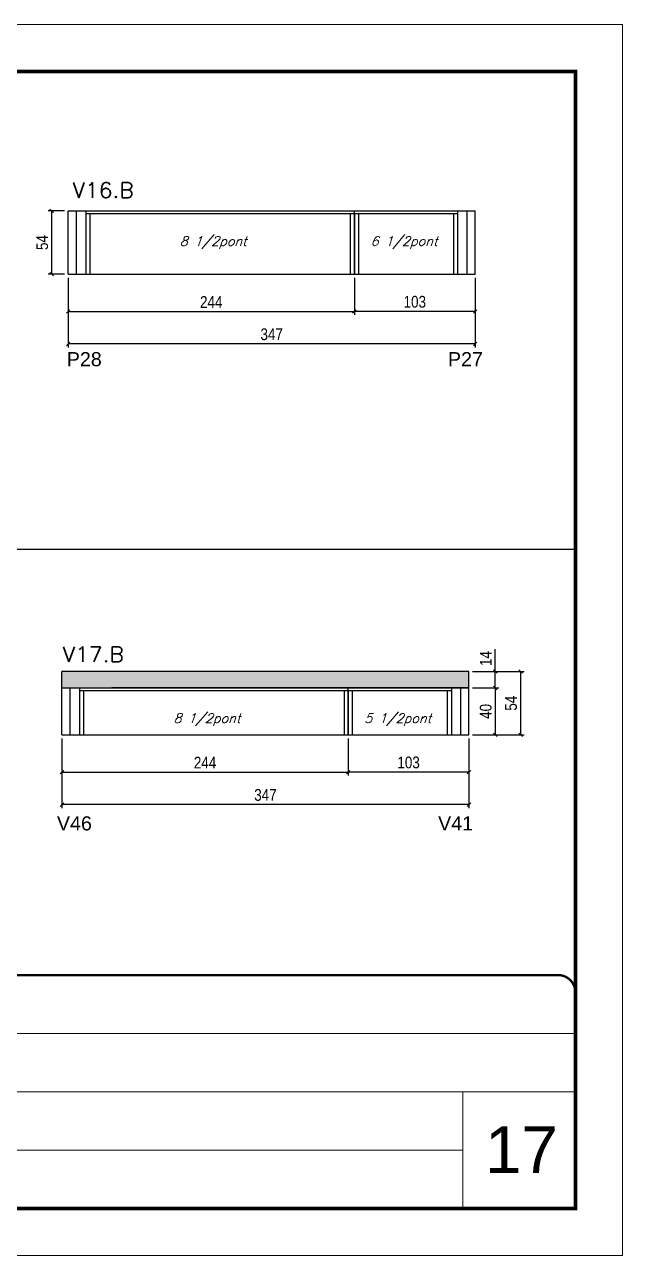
# Model space of a CAD drawing. Header units: millimetres. Extents: x 2921 to 9246, y 316 to 11751.
# Drawn here: x 3897 to 4406, y 4910 to 5960 of the extents above; entities that cross this region are included whole.
import ezdxf

# ---------------------------------------------------------------- set-up
doc = ezdxf.new("R2010")
doc.units = ezdxf.units.MM
doc.linetypes.add('CONTINUO', pattern=[0])
doc.linetypes.add('DASHED', pattern=[0.75, 0.5, -0.25])
for name, color, linetype in [('1', 3, 'Continuous'), ('5', 5, 'Continuous'), ('8', 8, 'Continuous'), ('COTA', 241, 'Continuous'), ('Painéis', 200, 'Continuous'), ('SARR_2.2x7', 40, 'Continuous'), ('SARR_3.5x7', 81, 'Continuous'), ('texto', 7, 'Continuous')]:
    doc.layers.add(name, color=color, linetype=linetype)
for name, color, linetype, lineweight in [('CARIMBO', 255, 'Continuous', 9), ('Folhas', 255, 'Continuous', 9), ('SARRAFO DE PRESSAO', 251, 'DASHED', 9), ('Texto Seção', 7, 'Continuous', 15)]:
    doc.layers.add(name, color=color, linetype=linetype, lineweight=lineweight)
doc.styles.add('arial', font='arial.ttf')
doc.styles.add('COTA TECNICA', font='techl___.ttf', dxfattribs={"height": 10})
doc.styles.add('COTA TECNICA-50', font='techl___.ttf', dxfattribs={"height": 10})
doc.styles.add('REGUA-120', font='ROMANS.shx', dxfattribs={"height": 15})
doc.styles.add('Romans', font='romans.shx')
doc.styles.get("Standard").update_dxf_attribs({"font": 'arial.ttf'})
doc.dimstyles.new('COTA PAINEL-50', dxfattribs={"dimtxt": 10, "dimasz": 3, "dimexe": 3, "dimexo": 3, "dimgap": 3, "dimtad": 1, "dimdec": 1, "dimzin": 12, "dimdsep": 46, "dimtxsty": 'COTA TECNICA-50', "dimblk1": 'OBLIQUE', "dimblk2": 'OBLIQUE', "dimsah": 1, "dimcen": 0.9, "dimclrd": 4, "dimclre": 4, "dimclrt": 240, "dimadec": 1, "dimazin": 3, "dimtfac": 1, "dimtdec": 1, "dimtmove": 0, "dimatfit": 3, "dimfxl": 1, "dimtolj": 1, "dimtzin": 12, "dimarcsym": 0})
doc.dimstyles.new('PAINEL', dxfattribs={"dimtxt": 10, "dimasz": 3, "dimexe": 3, "dimexo": 3, "dimgap": 3, "dimtad": 1, "dimdec": 1, "dimzin": 12, "dimdsep": 46, "dimtxsty": 'COTA TECNICA', "dimblk1": 'OBLIQUE', "dimblk2": 'OBLIQUE', "dimsah": 1, "dimcen": 0.9, "dimclrd": 4, "dimclre": 4, "dimclrt": 240, "dimadec": 1, "dimazin": 3, "dimtfac": 1, "dimtdec": 1, "dimtmove": 0, "dimatfit": 3, "dimfxl": 1, "dimtolj": 1, "dimtzin": 12, "dimarcsym": 0})

# ---------------------------------------------------------------- blocks, each defined once
blk = doc.blocks.new('9999999999')
at = {"color": 30, "linetype": 'CONTINUO'}
for p, q in [((98564.6, 34379.6), (99584, 34379.6)), ((98564.6, 34329.8), (99488, 34329.8)), ((99584, 34329.8), (99488, 34329.8)), ((99488, 34329.8), (99488, 34230.2)), ((98564.6, 34280), (99488, 34280))]:
    blk.add_line(p, q, dxfattribs=at)
at = {"color": 30, "linetype": 'CONTINUO', "const_width": 2}
blk.add_lwpolyline([(99584, 34230.2), (99584, 34414.4, 0.414214), (99569, 34429.4), (98229, 34429.4, 0.414214), (98214, 34414.4), (98214, 34245.2, 0.414214), (98229, 34230.2), (99584, 34230.2)], format="xyb", dxfattribs=at)
at = {"layer": 'Folhas'}
blk.add_lwpolyline([(98139, 34190.2), (99624, 34190.2), (99624, 35240.2), (98139, 35240.2)], close=True, dxfattribs=at)
at = {"layer": 'Folhas', "color": 30, "const_width": 3}
blk.add_lwpolyline([(98214, 34230.2), (99584, 34230.2), (99584, 35200.2), (98214, 35200.2)], close=True, dxfattribs=at)
blk = doc.blocks.new('_Oblique')
at = {"layer": '1', "color": 0, "lineweight": -2}
blk.add_line((-0.5, -0.5), (0.5, 0.5), dxfattribs=at)
blk = doc.blocks.new('*D104')
at = {"layer": 'COTA', "color": 4, "linetype": 'ByBlock', "lineweight": -2, "transparency": 16777216}
for p, q in [((3933.7, 5744.3), (3933.7, 5712.5)), ((4177.7, 5744.3), (4177.7, 5712.5)), ((3933.7, 5715.5), (4177.7, 5715.5))]:
    blk.add_line(p, q, dxfattribs=at)
at = {"layer": 'Defpoints', "color": 0, "linetype": 'ByBlock', "transparency": 16777216}
for p in [(3933.7, 5747.3), (4177.7, 5747.3), (4177.7, 5715.5)]:
    blk.add_point(p, dxfattribs=at)
at = {"layer": 'COTA', "color": 4, "linetype": 'ByBlock', "lineweight": -2, "transparency": 16777216, "xscale": 3, "yscale": 3, "zscale": 3, "rotation": 180}
blk.add_blockref('_Oblique', (3933.7, 5715.5), dxfattribs=at)
at = {"layer": 'COTA', "color": 4, "linetype": 'ByBlock', "lineweight": -2, "transparency": 16777216, "xscale": 3, "yscale": 3, "zscale": 3}
blk.add_blockref('_Oblique', (4177.7, 5715.5), dxfattribs=at)
at = {"layer": 'COTA', "color": 240, "linetype": 'ByBlock', "transparency": 16777216, "insert": (4055.7, 5723.6), "char_height": 10, "width": 165.595, "attachment_point": 5, "style": 'COTA TECNICA'}
blk.add_mtext('\\A1;244 ', dxfattribs=at)
blk = doc.blocks.new('*D105')
at = {"layer": 'COTA', "color": 4, "lineweight": -2, "transparency": 16777216}
for p, q in [((4177.7, 5744.3), (4177.7, 5712.5)), ((4280.7, 5744.3), (4280.7, 5712.5)), ((4280.7, 5715.5), (4177.7, 5715.5))]:
    blk.add_line(p, q, dxfattribs=at)
at = {"layer": 'Defpoints', "color": 0, "transparency": 16777216}
for p in [(4177.7, 5747.3), (4280.7, 5747.3), (4177.7, 5715.5)]:
    blk.add_point(p, dxfattribs=at)
at = {"layer": 'COTA', "color": 4, "lineweight": -2, "transparency": 16777216, "xscale": 3, "yscale": 3, "zscale": 3, "rotation": 180}
blk.add_blockref('_Oblique', (4177.7, 5715.5), dxfattribs=at)
at = {"layer": 'COTA', "color": 4, "lineweight": -2, "transparency": 16777216, "xscale": 3, "yscale": 3, "zscale": 3}
blk.add_blockref('_Oblique', (4280.7, 5715.5), dxfattribs=at)
at = {"layer": 'COTA', "color": 240, "transparency": 16777216, "insert": (4229.2, 5723.7), "char_height": 10, "attachment_point": 5, "style": 'COTA TECNICA'}
blk.add_mtext('\\A1;103', dxfattribs=at)
blk = doc.blocks.new('*D106')
at = {"layer": 'Defpoints', "color": 0, "transparency": 16777216}
for p in [(4280.7, 5747.3), (3933.7, 5715.5), (3933.7, 5687.8)]:
    blk.add_point(p, dxfattribs=at)
at = {"layer": 'Painéis', "color": 4, "lineweight": -2, "transparency": 16777216}
for p, q in [((4280.7, 5744.3), (4280.7, 5684.8)), ((3933.7, 5712.5), (3933.7, 5684.8)), ((4280.7, 5687.8), (3933.7, 5687.8))]:
    blk.add_line(p, q, dxfattribs=at)
at = {"layer": 'Painéis', "color": 4, "lineweight": -2, "transparency": 16777216, "xscale": 3, "yscale": 3, "zscale": 3, "rotation": 180}
blk.add_blockref('_Oblique', (3933.7, 5687.8), dxfattribs=at)
at = {"layer": 'Painéis', "color": 4, "lineweight": -2, "transparency": 16777216, "xscale": 3, "yscale": 3, "zscale": 3}
blk.add_blockref('_Oblique', (4280.7, 5687.8), dxfattribs=at)
at = {"layer": 'Painéis', "color": 240, "lineweight": 5, "transparency": 16777216, "insert": (4107.2, 5696), "char_height": 10, "attachment_point": 5, "style": 'COTA TECNICA'}
blk.add_mtext('\\A1;347', dxfattribs=at)
blk = doc.blocks.new('*D896')
at = {"layer": 'Defpoints', "color": 0, "transparency": 16777216}
for p in [(3919.7, 5801.3), (3933.7, 5801.3), (3933.7, 5747.3)]:
    blk.add_point(p, dxfattribs=at)
at = {"layer": 'Painéis', "color": 4, "lineweight": -2, "transparency": 16777216}
for p, q in [((3930.7, 5801.3), (3916.7, 5801.3)), ((3919.7, 5747.3), (3919.7, 5801.3)), ((3930.7, 5747.3), (3916.7, 5747.3))]:
    blk.add_line(p, q, dxfattribs=at)
at = {"layer": 'Painéis', "color": 4, "lineweight": -2, "transparency": 16777216, "xscale": 3, "yscale": 3, "zscale": 3}
for p, rotation in [((3919.7, 5801.3), 90), ((3919.7, 5747.3), 270)]:
    blk.add_blockref('_Oblique', p, dxfattribs=dict(at, rotation=rotation))
at = {"layer": 'Painéis', "color": 240, "lineweight": 5, "transparency": 16777216, "insert": (3911.6, 5774.3), "char_height": 10, "attachment_point": 5, "rotation": 90, "style": 'COTA TECNICA'}
blk.add_mtext('\\A1;54', dxfattribs=at)
blk = doc.blocks.new('*D132')
at = {"layer": 'COTA', "color": 4, "linetype": 'ByBlock', "lineweight": -2, "transparency": 16777216}
for p, q in [((3928.4, 5351.3), (3928.4, 5319.5)), ((4172.4, 5351.3), (4172.4, 5319.5)), ((3928.4, 5322.5), (4172.4, 5322.5))]:
    blk.add_line(p, q, dxfattribs=at)
at = {"layer": 'Defpoints', "color": 0, "linetype": 'ByBlock', "transparency": 16777216}
for p in [(3928.4, 5354.3), (4172.4, 5354.3), (4172.4, 5322.5)]:
    blk.add_point(p, dxfattribs=at)
at = {"layer": 'COTA', "color": 4, "linetype": 'ByBlock', "lineweight": -2, "transparency": 16777216, "xscale": 3, "yscale": 3, "zscale": 3, "rotation": 180}
blk.add_blockref('_Oblique', (3928.4, 5322.5), dxfattribs=at)
at = {"layer": 'COTA', "color": 4, "linetype": 'ByBlock', "lineweight": -2, "transparency": 16777216, "xscale": 3, "yscale": 3, "zscale": 3}
blk.add_blockref('_Oblique', (4172.4, 5322.5), dxfattribs=at)
at = {"layer": 'COTA', "color": 240, "linetype": 'ByBlock', "transparency": 16777216, "insert": (4050.4, 5330.6), "char_height": 10, "width": 165.595, "attachment_point": 5, "style": 'COTA TECNICA'}
blk.add_mtext('\\A1;244 ', dxfattribs=at)
blk = doc.blocks.new('*D133')
at = {"layer": 'COTA', "color": 4, "lineweight": -2, "transparency": 16777216}
for p, q in [((4172.4, 5351.3), (4172.4, 5319.5)), ((4275.4, 5351.3), (4275.4, 5319.5)), ((4275.4, 5322.5), (4172.4, 5322.5))]:
    blk.add_line(p, q, dxfattribs=at)
at = {"layer": 'Defpoints', "color": 0, "transparency": 16777216}
for p in [(4172.4, 5354.3), (4275.4, 5354.3), (4172.4, 5322.5)]:
    blk.add_point(p, dxfattribs=at)
at = {"layer": 'COTA', "color": 4, "lineweight": -2, "transparency": 16777216, "xscale": 3, "yscale": 3, "zscale": 3, "rotation": 180}
blk.add_blockref('_Oblique', (4172.4, 5322.5), dxfattribs=at)
at = {"layer": 'COTA', "color": 4, "lineweight": -2, "transparency": 16777216, "xscale": 3, "yscale": 3, "zscale": 3}
blk.add_blockref('_Oblique', (4275.4, 5322.5), dxfattribs=at)
at = {"layer": 'COTA', "color": 240, "transparency": 16777216, "insert": (4223.9, 5330.7), "char_height": 10, "attachment_point": 5, "style": 'COTA TECNICA'}
blk.add_mtext('\\A1;103', dxfattribs=at)
blk = doc.blocks.new('*D134')
at = {"layer": 'Defpoints', "color": 0, "transparency": 16777216}
for p in [(4275.4, 5354.3), (3928.4, 5322.5), (3928.4, 5294.8)]:
    blk.add_point(p, dxfattribs=at)
at = {"layer": 'Painéis', "color": 4, "lineweight": -2, "transparency": 16777216}
for p, q in [((4275.4, 5351.3), (4275.4, 5291.8)), ((3928.4, 5319.5), (3928.4, 5291.8)), ((4275.4, 5294.8), (3928.4, 5294.8))]:
    blk.add_line(p, q, dxfattribs=at)
at = {"layer": 'Painéis', "color": 4, "lineweight": -2, "transparency": 16777216, "xscale": 3, "yscale": 3, "zscale": 3, "rotation": 180}
blk.add_blockref('_Oblique', (3928.4, 5294.8), dxfattribs=at)
at = {"layer": 'Painéis', "color": 4, "lineweight": -2, "transparency": 16777216, "xscale": 3, "yscale": 3, "zscale": 3}
blk.add_blockref('_Oblique', (4275.4, 5294.8), dxfattribs=at)
at = {"layer": 'Painéis', "color": 240, "lineweight": 5, "transparency": 16777216, "insert": (4101.9, 5303), "char_height": 10, "attachment_point": 5, "style": 'COTA TECNICA'}
blk.add_mtext('\\A1;347', dxfattribs=at)
blk = doc.blocks.new('*D135')
at = {"layer": 'COTA', "color": 4, "lineweight": -2, "transparency": 16777216}
for p, q in [((4278.4, 5394.3), (4300.8, 5394.3)), ((4297.8, 5394.3), (4297.8, 5354.3)), ((4278.4, 5354.3), (4300.8, 5354.3))]:
    blk.add_line(p, q, dxfattribs=at)
at = {"layer": 'Defpoints', "color": 0, "transparency": 16777216}
for p in [(4275.4, 5394.3), (4275.4, 5354.3), (4297.8, 5354.3)]:
    blk.add_point(p, dxfattribs=at)
at = {"layer": 'COTA', "color": 4, "lineweight": -2, "transparency": 16777216, "xscale": 3, "yscale": 3, "zscale": 3}
for p, rotation in [((4297.8, 5394.3), 90), ((4297.8, 5354.3), 270)]:
    blk.add_blockref('_Oblique', p, dxfattribs=dict(at, rotation=rotation))
at = {"layer": 'COTA', "color": 240, "transparency": 16777216, "insert": (4289.7, 5374.3), "char_height": 10, "attachment_point": 5, "rotation": 90, "style": 'COTA TECNICA-50'}
blk.add_mtext('\\A1;40', dxfattribs=at)
blk = doc.blocks.new('*D136')
at = {"layer": 'COTA', "color": 4, "lineweight": -2, "transparency": 16777216}
for p, q in [((4297.8, 5408.3), (4297.8, 5427.4)), ((4278.4, 5408.3), (4300.8, 5408.3)), ((4297.8, 5394.3), (4297.8, 5408.3)), ((4278.4, 5394.3), (4300.8, 5394.3))]:
    blk.add_line(p, q, dxfattribs=at)
at = {"layer": 'Defpoints', "color": 0, "transparency": 16777216}
for p in [(4275.4, 5408.3), (4297.8, 5408.3), (4275.4, 5394.3)]:
    blk.add_point(p, dxfattribs=at)
at = {"layer": 'COTA', "color": 4, "lineweight": -2, "transparency": 16777216, "xscale": 3, "yscale": 3, "zscale": 3}
for p, rotation in [((4297.8, 5408.3), 90), ((4297.8, 5394.3), 270)]:
    blk.add_blockref('_Oblique', p, dxfattribs=dict(at, rotation=rotation))
at = {"layer": 'COTA', "color": 240, "transparency": 16777216, "insert": (4289.7, 5419.4), "char_height": 10, "attachment_point": 5, "rotation": 90, "style": 'COTA TECNICA-50'}
blk.add_mtext('\\A1;14', dxfattribs=at)
blk = doc.blocks.new('*D137')
at = {"layer": 'COTA', "color": 4, "lineweight": -2, "transparency": 16777216}
for p, q in [((4278.4, 5408.3), (4322.4, 5408.3)), ((4319.4, 5408.3), (4319.4, 5354.3)), ((4278.4, 5354.3), (4322.4, 5354.3))]:
    blk.add_line(p, q, dxfattribs=at)
at = {"layer": 'Defpoints', "color": 0, "transparency": 16777216}
for p in [(4275.4, 5408.3), (4275.4, 5354.3), (4319.4, 5354.3)]:
    blk.add_point(p, dxfattribs=at)
at = {"layer": 'COTA', "color": 4, "lineweight": -2, "transparency": 16777216, "xscale": 3, "yscale": 3, "zscale": 3}
for p, rotation in [((4319.4, 5408.3), 90), ((4319.4, 5354.3), 270)]:
    blk.add_blockref('_Oblique', p, dxfattribs=dict(at, rotation=rotation))
at = {"layer": 'COTA', "color": 240, "transparency": 16777216, "insert": (4311.3, 5381.3), "char_height": 10, "attachment_point": 5, "rotation": 90, "style": 'COTA TECNICA-50'}
blk.add_mtext('\\A1;54', dxfattribs=at)

msp = doc.modelspace()

# ---------------------------------------------------------------- hatches: boundary and pattern name
at = {"layer": 'COTA', "linetype": 'ByBlock'}
h = msp.add_hatch(dxfattribs=at)
h.set_pattern_fill('AR-CONC', color=256, scale=0.03)
h.set_pattern_definition([(50, (1794.6508, -11147.5272), (5.4655401, -0.4781726), [0.5715, -6.2865]), (355, (1794.651, -11147.527), (-1.0573026, 5.7317054), [0.4572, -5.0292175]), (100.451445, (1795.106, -11147.567), (4.4082374, 5.2535326), [0.4857003, -5.3427073]), (46.1842, (1794.651, -11146.003), (8.1323712, -1.2612698), [0.85725, -9.42975]), (96.63556, (1795.3285, -11146.108), (7.122124, 7.4227837), [0.7285507, -8.0140682]), (351.18415, (1794.651, -11146.003), (7.122124, 7.4227837), [0.685799, -7.543792]), (21, (1795.4128, -11146.3842), (4.5484317, -3.067956), [0.5715, -6.2865]), (326, (1795.413, -11146.384), (1.8540609, 5.525639), [0.4572, -5.0292]), (71.451445, (1795.792, -11146.64), (6.4024926, 2.457683), [0.4857003, -5.3426981]), (37.5, (1794.6508, -11147.5272), (0.0926581, 2.53665117), [0, -4.96824, 0, -5.1054, 0, -5.04825]), (7.5, (1794.6508, -11147.5272), (2.00458988, 3.00541724), [0, -2.91084, 0, -4.85394, 0, -1.92405]), (327.5, (1792.9515, -11147.5272), (4.06771786, -0.17186232), [0, -1.905, 0, -5.9436, 0, -7.8867]), (317.5, (1792.1895, -11147.5272), (4.44387544, 0.7627947), [0, -2.4765, 0, -3.94716, 0, -5.6007])])
h.paths.add_polyline_path([(3928.37, 5408.3), (3928.37, 5394.3), (4275.37, 5394.3), (4275.37, 5408.3)])

# ---------------------------------------------------------------- linework, layer by layer
at = {"layer": '8', "linetype": 'ByBlock'}
msp.add_line((2996.13, 5512.72), (4366.13, 5512.72), dxfattribs=at)
at = {"layer": 'COTA', "linetype": 'ByBlock'}
for p, q in [((4275.37, 5408.3), (3928.37, 5408.3)), ((3928.37, 5394.3), (3928.37, 5408.3)), ((4275.37, 5394.3), (4275.37, 5408.3))]:
    msp.add_line(p, q, dxfattribs=at)
at = {"layer": 'Painéis', "linetype": 'ByBlock'}
for p, q in [((3933.73, 5801.3), (4280.73, 5801.3)), ((3933.73, 5747.3), (3933.73, 5801.3)), ((4177.73, 5747.3), (4177.73, 5801.3)), ((3933.73, 5747.3), (4280.73, 5747.3)), ((3928.37, 5394.3), (4275.37, 5394.3)), ((3928.37, 5354.3), (3928.37, 5394.3)), ((4275.37, 5394.3), (3970.87, 5394.3)), ((4172.37, 5354.3), (4172.37, 5394.3)), ((3928.37, 5354.3), (4275.37, 5354.3))]:
    msp.add_line(p, q, dxfattribs=at)
at = {"layer": 'Painéis'}
for p, q in [((4280.73, 5747.3), (4280.73, 5801.3)), ((4275.37, 5354.3), (4275.37, 5394.3))]:
    msp.add_line(p, q, dxfattribs=at)
at = {"layer": 'SARR_2.2x7', "linetype": 'Continuous'}
for p, q in [((3940.73, 5747.3), (3940.73, 5801.3)), ((3948.73, 5799.1), (4177.73, 5799.1)), ((4177.73, 5799.1), (4265.73, 5799.1)), ((4273.73, 5747.3), (4273.73, 5801.3)), ((3935.37, 5354.3), (3935.37, 5394.3)), ((3943.37, 5392.1), (4172.37, 5392.1)), ((4172.37, 5392.1), (4260.37, 5392.1)), ((4268.37, 5354.3), (4268.37, 5394.3))]:
    msp.add_line(p, q, dxfattribs=at)
at = {"layer": 'SARR_3.5x7'}
for p, q in [((3948.73, 5801.3), (3948.73, 5747.3)), ((3952.23, 5799.1), (3952.23, 5747.3)), ((4174.23, 5799.1), (4174.23, 5747.3)), ((4177.73, 5799.1), (4177.73, 5747.3)), ((4181.23, 5799.1), (4181.23, 5747.3)), ((4262.23, 5799.1), (4262.23, 5747.3)), ((4265.73, 5801.3), (4265.73, 5747.3)), ((3948.73, 5747.3), (3952.23, 5747.3)), ((4174.23, 5747.3), (4177.73, 5747.3)), ((4177.73, 5747.3), (4181.23, 5747.3)), ((3943.37, 5394.3), (3943.37, 5354.3)), ((3946.87, 5392.1), (3946.87, 5354.3)), ((4168.87, 5392.1), (4168.87, 5354.3)), ((4172.37, 5392.1), (4172.37, 5354.3)), ((4175.87, 5392.1), (4175.87, 5354.3)), ((4256.87, 5392.1), (4256.87, 5354.3)), ((4260.37, 5394.3), (4260.37, 5354.3)), ((3943.37, 5354.3), (3946.87, 5354.3)), ((4168.87, 5354.3), (4172.37, 5354.3)), ((4172.37, 5354.3), (4175.87, 5354.3))]:
    msp.add_line(p, q, dxfattribs=at)

# ---------------------------------------------------------------- block references
at = {"layer": 'SARRAFO DE PRESSAO', "color": 6, "linetype": 'ByBlock'}
msp.add_blockref('9999999999', (-95217.85, -29279.98), dxfattribs=at)

# ---------------------------------------------------------------- texts
at = {"layer": '5', "linetype": 'Continuous'}
for s, p in [('P28', (3932.55, 5668.81)), ('P27', (4257.48, 5668.81)), ('V46', (3924.14, 5272.8)), ('V41', (4249.07, 5272.8))]:
    msp.add_text(s, height=12, rotation=0.00004, dxfattribs=at).set_placement(p)
at = {"layer": 'CARIMBO', "style": 'arial'}
msp.add_text('17', height=40, dxfattribs=at).set_placement((4288.99, 4980.37))
at = {"layer": 'texto', "color": 2, "char_height": 8, "attachment_point": 5, "style": 'Romans'}
for s, insert in [('{\\Q19;\\C256;8 1/2pont}', (4057.41, 5774.22)), ('{\\Q19;\\C256;6 1/2pont}', (4220.02, 5774.22)), ('{\\Q19;\\C256;8 1/2pont}', (4052.05, 5367.22)), ('{\\Q19;\\C256;5 1/2pont}', (4214.66, 5367.22))]:
    msp.add_mtext(s, dxfattribs=dict(at, insert=insert))
at = {"layer": 'Texto Seção', "style": 'REGUA-120', "width": 1.05}
for s, p in [('V16.B', (3937.56, 5812.51)), ('V17.B', (3929.15, 5416.49))]:
    msp.add_text(s, height=13, dxfattribs=at).set_placement(p)

# ---------------------------------------------------------------- dimensions: what is measured, and where the dimension line sits
at = {"layer": 'COTA', "linetype": 'ByBlock'}
for base, p1, p2, picture, middle in [((4177.73, 5715.49), (3933.73, 5747.3), (4177.73, 5747.3), '*D104', (4055.73, 5715.49)), ((4172.37, 5322.49), (3928.37, 5354.3), (4172.37, 5354.3), '*D132', (4050.37, 5322.49))]:
    dim = msp.add_linear_dim(base=base, p1=p1, p2=p2, text='<> ', dimstyle='PAINEL', dxfattribs=at)
    dim.commit()
    dim.dimension.update_dxf_attribs({"geometry": picture, "text_midpoint": middle, "dimtype": 160})
at = {"layer": 'COTA'}
for base, p1, p2, picture, middle in [((4177.73, 5715.49), (4280.73, 5747.3), (4177.73, 5747.3), '*D105', (4229.23, 5723.71)), ((4172.37, 5322.49), (4275.37, 5354.3), (4172.37, 5354.3), '*D133', (4223.87, 5330.71))]:
    dim = msp.add_linear_dim(base=base, p1=p1, p2=p2, dimstyle='PAINEL', dxfattribs=at)
    dim.commit()
    dim.dimension.update_dxf_attribs({"geometry": picture, "text_midpoint": middle})
for base, p1, p2, picture, middle in [((4297.8, 5408.3), (4275.37, 5394.3), (4275.37, 5408.3), '*D136', (4289.73, 5419.36)), ((4319.41, 5354.3), (4275.37, 5408.3), (4275.37, 5354.3), '*D137', (4311.3, 5381.3)), ((4297.8, 5354.3), (4275.37, 5394.3), (4275.37, 5354.3), '*D135', (4289.7, 5374.3))]:
    dim = msp.add_linear_dim(base=base, p1=p1, p2=p2, angle=90, dimstyle='COTA PAINEL-50', dxfattribs=at)
    dim.commit()
    dim.dimension.update_dxf_attribs({"geometry": picture, "text_midpoint": middle})
at = {"layer": 'Painéis', "lineweight": 5}
for base, p1, p2, angle, picture, middle in [((3919.69, 5801.3), (3933.73, 5747.3), (3933.73, 5801.3), 90, '*D896', (3911.58, 5774.3)), ((3933.73, 5687.76), (4280.73, 5747.3), (3933.73, 5715.49), 180, '*D106', (4107.23, 5695.98)), ((3928.37, 5294.76), (4275.37, 5354.3), (3928.37, 5322.49), 180, '*D134', (4101.87, 5302.98))]:
    dim = msp.add_linear_dim(base=base, p1=p1, p2=p2, angle=angle, dimstyle='PAINEL', dxfattribs=at)
    dim.commit()
    dim.dimension.update_dxf_attribs({"geometry": picture, "text_midpoint": middle})

doc.saveas('drawing.dxf')
